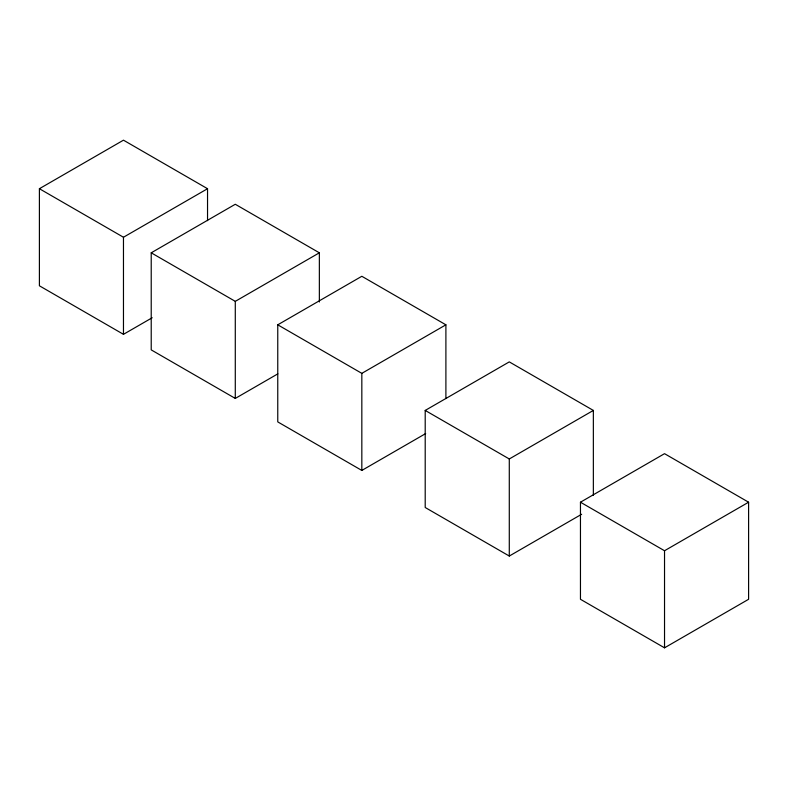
<?xml version="1.0" encoding="UTF-8"?>
<svg xmlns="http://www.w3.org/2000/svg" width="788" height="788" viewBox="0 0 788 788"><rect width="100%" height="100%" fill="white"/><g stroke="black" fill="none" stroke-linecap="round" stroke-linejoin="round"><path stroke-width="1.18" d="M152.202 317.741L123.47 334.329L39.4 285.788L39.4 188.716L123.47 140.175L207.539 188.716L207.539 220.66M39.4 188.716L123.47 237.247L207.539 188.716M277.849 373.847L235.287 398.423L151.217 349.882L151.217 252.81L235.287 204.269L319.357 252.81L319.357 301.962M151.217 252.81L235.287 301.351L319.357 252.81M425.678 433.567L361.83 470.436L277.76 421.895L277.76 324.814L361.83 276.283L445.9 324.814L445.9 398.551M277.76 324.814L361.83 373.354L445.9 324.814M581.643 514.259L509.284 556.042L425.205 507.502L425.205 410.43L509.284 361.889L593.354 410.43L593.354 495.219M425.205 410.43L509.284 458.971L593.354 410.43M580.46 502.212L664.53 453.671L748.6 502.212L748.6 599.284L664.53 647.825L580.46 599.284L580.46 502.212L664.53 550.743L748.6 502.212M664.53 550.743L664.53 647.825M509.284 458.971L509.284 556.042M361.83 373.354L361.83 470.436M235.287 301.351L235.287 398.423M123.47 237.247L123.47 334.329"/></g></svg>
